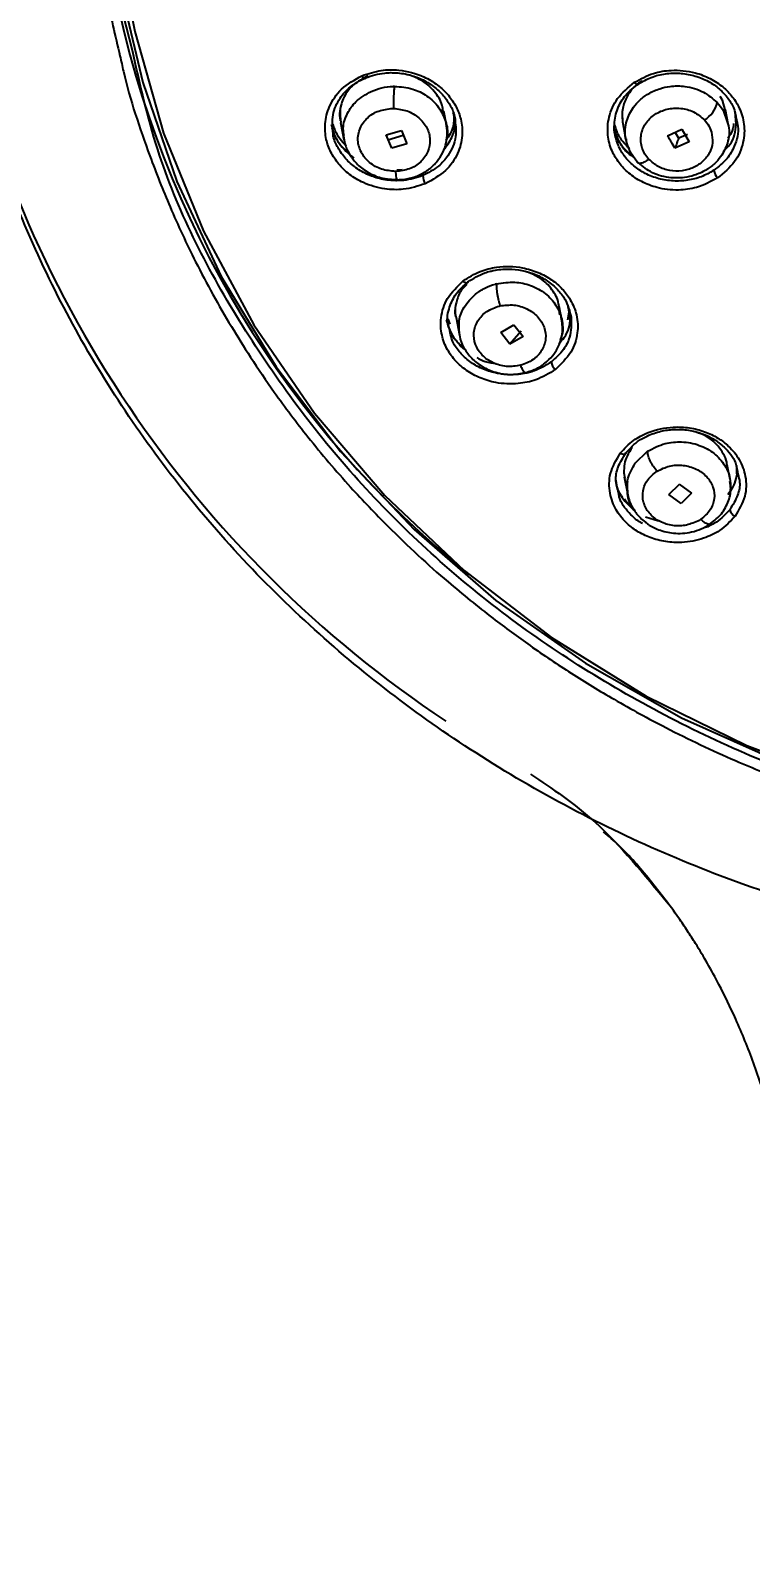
# Model space of a CAD drawing. Header units: millimetres. Extents: x 14183 to 14777, y -4239 to -3399.
# Drawn here: x 14396.31 to 14401.88, y -3756.22 to -3744.43 of the extents above; entities that cross this region are included whole.
import ezdxf

# ---------------------------------------------------------------- set-up
doc = ezdxf.new("R2010")
doc.units = ezdxf.units.MM
doc.header["$LTSCALE"] = 0.1
doc.layers.get('0').update_dxf_attribs({"lineweight": 15})
doc.layers.add('DIM', color=3, linetype='Continuous', lineweight=9)
doc.styles.add('ARIAL', font='arial.ttf')
doc.dimstyles.new('사본 ISO-25', dxfattribs={"dimtxt": 4, "dimasz": 3.5, "dimexe": 0.5, "dimexo": 0.625, "dimgap": 1.5, "dimtad": 1, "dimtih": 1, "dimtoh": 1, "dimdec": 1, "dimlfac": 4, "dimdsep": 46, "dimtxsty": 'ARIAL', "dimcen": 0, "dimclrd": 3, "dimclre": 3, "dimclrt": 3, "dimadec": 1, "dimazin": 0, "dimtfac": 1, "dimtdec": 1, "dimtmove": 0, "dimatfit": 3, "dimfxl": 1.25, "dimtfill": 1, "dimarcsym": 0})

# ---------------------------------------------------------------- blocks, each defined once
blk = doc.blocks.new('*D59')
at = {"layer": 'Defpoints', "color": 0, "transparency": 16777216}
for p in [(14392.195, -3643.287), (14495.735, -4145.343), (14510.029, -4145.343)]:
    blk.add_point(p, dxfattribs=at)
at = {"layer": 'DIM', "color": 3, "lineweight": -2, "transparency": 16777216}
for p, q in [((14392.82, -3643.287), (14510.529, -3643.287)), ((14510.029, -3646.787), (14510.029, -3891.374)), ((14510.029, -4141.843), (14510.029, -3899.618)), ((14496.36, -4145.343), (14510.529, -4145.343))]:
    blk.add_line(p, q, dxfattribs=at)
at = {"layer": 'DIM', "color": 3, "transparency": 16777216}
for points in [[(14509.446, -3646.787), (14510.612, -3646.787), (14510.029, -3643.287)], [(14509.446, -4141.843), (14510.612, -4141.843), (14510.029, -4145.343)]]:
    blk.add_solid(points, dxfattribs=at)
at = {"layer": 'DIM', "color": 3, "transparency": 16777216, "insert": (14510.029, -3895.496), "char_height": 4, "attachment_point": 5, "style": 'ARIAL', "bg_fill": 3, "box_fill_scale": 1.1, "bg_fill_color": 256, "bg_fill_true_color": 13158600, "bg_fill_transparency": 0}
blk.add_mtext('(2280)', dxfattribs=at)

msp = doc.modelspace()

# ---------------------------------------------------------------- linework, layer by layer
at = {"linetype": 'Continuous', "lineweight": 25}
for p, q in [((14397.097, -3744.579), (14397.004, -3744.219)), ((14399.123, -3744.857), (14399.113, -3744.857)), ((14401.62, -3744.982), (14401.645, -3745.012)), ((14401.66, -3744.965), (14401.644, -3744.935)), ((14401.681, -3745.039), (14401.66, -3744.965)), ((14399.525, -3745.155), (14399.505, -3745.05)), ((14400.889, -3745.119), (14400.887, -3745.104)), ((14401.645, -3745.012), (14401.665, -3745.042)), ((14401.665, -3745.042), (14401.696, -3745.131)), ((14401.705, -3745.147), (14401.684, -3745.038)), ((14398.706, -3745.136), (14398.733, -3745.27)), ((14399.059, -3745.231), (14399.177, -3745.197)), ((14399.102, -3745.336), (14399.059, -3745.231)), ((14399.072, -3745.27), (14399.192, -3745.234)), ((14399.177, -3745.197), (14399.22, -3745.301)), ((14400.889, -3745.144), (14400.914, -3745.273)), ((14401.236, -3745.239), (14401.347, -3745.189)), ((14401.323, -3745.259), (14401.295, -3745.212)), ((14401.39, -3745.228), (14401.322, -3745.258)), ((14401.347, -3745.189), (14401.404, -3745.286)), ((14399.22, -3745.301), (14399.102, -3745.336)), ((14401.404, -3745.285), (14401.293, -3745.336)), ((14401.293, -3745.335), (14401.293, -3745.336)), ((14398.802, -3745.402), (14398.791, -3745.395)), ((14400.999, -3745.437), (14400.954, -3745.377)), ((14399.184, -3745.502), (14399.142, -3745.506)), ((14399.913, -3746.383), (14399.904, -3746.385)), ((14399.555, -3746.694), (14399.54, -3746.653)), ((14399.6, -3746.644), (14399.626, -3746.78)), ((14400.396, -3746.585), (14400.399, -3746.624)), ((14400.419, -3746.664), (14400.398, -3746.556)), ((14400.473, -3746.6), (14400.462, -3746.661)), ((14399.945, -3746.76), (14400.048, -3746.7)), ((14400.017, -3746.849), (14399.945, -3746.76)), ((14400.103, -3746.75), (14400.017, -3746.849)), ((14400.048, -3746.7), (14400.12, -3746.79)), ((14400.12, -3746.789), (14400.017, -3746.85)), ((14400.986, -3747.769), (14401.082, -3747.677)), ((14401.72, -3747.895), (14401.698, -3747.783)), ((14401.773, -3747.851), (14401.772, -3747.787)), ((14400.898, -3747.844), (14400.905, -3747.884)), ((14400.901, -3747.876), (14400.928, -3748.014)), ((14401.246, -3748.012), (14401.327, -3747.931)), ((14401.326, -3747.932), (14401.422, -3748)), ((14401.341, -3748.081), (14401.246, -3748.012)), ((14401.422, -3748), (14401.341, -3748.081)), ((14401.065, -3748.185), (14401.167, -3748.215))]:
    msp.add_line(p, q, dxfattribs=at)
at = {"linetype": 'Continuous', "lineweight": 25, "flags": 128}
for points in [[(14397.032, -3744.223), (14397.177, -3744.827), (14397.44, -3745.592), (14397.784, -3746.327), (14398.208, -3747.024), (14398.707, -3747.678), (14399.275, -3748.282), (14399.908, -3748.83), (14400.6, -3749.316), (14401.343, -3749.737), (14402.131, -3750.088), (14402.956, -3750.365), (14403.81, -3750.567), (14404.685, -3750.69), (14405.572, -3750.735), (14406.463, -3750.7), (14407.35, -3750.586), (14408.223, -3750.393), (14409.075, -3750.125), (14409.896, -3749.783)], [(14397.076, -3744.239), (14397.116, -3744.432), (14397.338, -3745.218), (14397.646, -3745.977), (14398.036, -3746.701), (14398.506, -3747.384), (14399.05, -3748.018), (14399.663, -3748.598), (14400.338, -3749.116), (14401.07, -3749.569), (14401.85, -3749.952), (14402.671, -3750.26), (14403.526, -3750.492), (14404.404, -3750.643), (14405.299, -3750.714), (14406.2, -3750.704)], [(14398.899, -3744.791), (14398.898, -3744.795), (14398.896, -3744.798), (14398.893, -3744.798), (14398.89, -3744.797), (14398.886, -3744.794), (14398.881, -3744.789), (14398.877, -3744.783), (14398.872, -3744.775)], [(14400.979, -3744.826), (14400.985, -3744.832), (14400.991, -3744.838), (14400.997, -3744.842), (14401.001, -3744.844), (14401.006, -3744.845), (14401.009, -3744.844), (14401.011, -3744.841), (14401.011, -3744.837)], [(14399.692, -3746.368), (14399.69, -3746.372), (14399.688, -3746.376), (14399.684, -3746.377), (14399.68, -3746.377), (14399.674, -3746.375), (14399.668, -3746.372), (14399.661, -3746.367), (14399.654, -3746.361)], [(14400.914, -3747.689), (14400.913, -3747.694), (14400.91, -3747.698), (14400.906, -3747.7), (14400.901, -3747.701), (14400.894, -3747.701), (14400.886, -3747.7), (14400.878, -3747.697), (14400.87, -3747.693)]]:
    msp.add_lwpolyline(points, dxfattribs=at)
at = {"linetype": 'Continuous', "lineweight": 25}
for centre, radius, start, end in [((14404.421, -3742.371), 8.869, 191.5265, 236.4592), ((14404.565, -3742.588), 7.757, 191.3905, 231.152), ((14401.418, -3744.937), 0.207, 299.9383, 347.4794), ((14399.467, -3745.543), 0.124, 181.6172, 212.6172), ((14401.703, -3745.489), 0.11, 189.1418, 223.8774), ((14400.427, -3746.975), 0.0913, 187.2357, 229.559), ((14401.788, -3748.113), 0.0725, 193.0642, 246.1078)]:
    msp.add_arc(centre, radius, start, end, dxfattribs=at)
for points, knots in [([(14405.536, -3751.664), (14405.085, -3751.648), (14404.174, -3751.616), (14402.728, -3751.339), (14401.219, -3750.837), (14399.738, -3750.054), (14398.421, -3749.043), (14397.327, -3747.849), (14396.469, -3746.484), (14395.91, -3745.073), (14395.618, -3743.648), (14395.566, -3742.315), (14395.714, -3741.02), (14396.063, -3739.693), (14396.676, -3738.3), (14397.594, -3736.922), (14398.759, -3735.684), (14400.115, -3734.643), (14401.65, -3733.808), (14403.224, -3733.249), (14404.805, -3732.916), (14405.819, -3732.876), (14406.332, -3732.856)], [0, 0, 0, 0, 0.041768, 0.084276, 0.137195, 0.191649, 0.244568, 0.299021, 0.351941, 0.406395, 0.452689, 0.499999, 0.541767, 0.584275, 0.637195, 0.691649, 0.744569, 0.799023, 0.851943, 0.906397, 0.952691, 1, 1, 1, 1]), ([(14396.782, -3742.488), (14396.779, -3742.686), (14396.77, -3743.1), (14396.818, -3743.656), (14396.892, -3744.17), (14396.963, -3744.466), (14397, -3744.621)], [0, 0, 0, 0, 0.276036, 0.575855, 0.777529, 1, 1, 1, 1]), ([(14397, -3744.621), (14397.009, -3744.661), (14397.066, -3744.924), (14397.197, -3745.314), (14397.389, -3745.804), (14397.596, -3746.245), (14397.808, -3746.63), (14398.017, -3746.963), (14398.211, -3747.25), (14398.466, -3747.588), (14398.76, -3747.934), (14399.048, -3748.236), (14399.301, -3748.479), (14399.57, -3748.718), (14399.859, -3748.951), (14400.178, -3749.186), (14400.49, -3749.395), (14400.84, -3749.608), (14401.261, -3749.838), (14401.713, -3750.052), (14402.126, -3750.219), (14402.414, -3750.323), (14402.697, -3750.417), (14403.02, -3750.512), (14403.419, -3750.612), (14403.81, -3750.693), (14404.07, -3750.734), (14404.198, -3750.754)], [0, 0, 0, 0, 0.012754, 0.08379, 0.127677, 0.17588, 0.234617, 0.263195, 0.2967, 0.340883, 0.392561, 0.434717, 0.467046, 0.498266, 0.542804, 0.57819, 0.616042, 0.654185, 0.698929, 0.756921, 0.800012, 0.828197, 0.845414, 0.88589, 0.925146, 0.963182, 1, 1, 1, 1]), ([(14404.208, -3750.671), (14403.685, -3750.57), (14402.64, -3750.368), (14401.19, -3749.751), (14399.887, -3748.925), (14398.771, -3747.893), (14397.892, -3746.69), (14397.319, -3745.57), (14397.154, -3744.836), (14397.097, -3744.579)], [0, 0, 0, 0, 0.152878, 0.305756, 0.458634, 0.611512, 0.76439, 0.917269, 1, 1, 1, 1]), ([(14398.872, -3744.775), (14398.921, -3744.759), (14399.012, -3744.728), (14399.179, -3744.727), (14399.331, -3744.767), (14399.458, -3744.843), (14399.543, -3744.923), (14399.604, -3745.013), (14399.643, -3745.119), (14399.654, -3745.243), (14399.618, -3745.383), (14399.524, -3745.521), (14399.418, -3745.579), (14399.362, -3745.61)], [0, 0, 0, 0, 0.095996, 0.177913, 0.298894, 0.374666, 0.447729, 0.518075, 0.585697, 0.672417, 0.770398, 0.879589, 1, 1, 1, 1]), ([(14398.899, -3744.791), (14398.948, -3744.775), (14399.011, -3744.755), (14399.087, -3744.751), (14399.15, -3744.752), (14399.232, -3744.763), (14399.337, -3744.8), (14399.428, -3744.855), (14399.506, -3744.927), (14399.559, -3745.009), (14399.591, -3745.076), (14399.592, -3745.115), (14399.592, -3745.123)], [0, 0, 0, 0, 0.1736846, 0.2253356, 0.2533051, 0.3817721, 0.4955181, 0.6187851, 0.7386891, 0.8554097, 0.9691422, 1, 1, 1, 1]), ([(14399.499, -3745.051), (14399.498, -3745.035), (14399.492, -3744.98), (14399.434, -3744.892), (14399.342, -3744.808), (14399.264, -3744.78), (14399.23, -3744.767)], [0, 0, 0, 0, 0.121426, 0.432177, 0.755237, 1, 1, 1, 1]), ([(14400.979, -3744.826), (14401.027, -3744.8), (14401.114, -3744.752), (14401.279, -3744.726), (14401.432, -3744.741), (14401.567, -3744.793), (14401.665, -3744.858), (14401.741, -3744.936), (14401.8, -3745.033), (14401.835, -3745.153), (14401.827, -3745.297), (14401.763, -3745.449), (14401.671, -3745.526), (14401.623, -3745.565)], [0, 0, 0, 0, 0.102023, 0.186083, 0.299703, 0.37664, 0.449874, 0.519398, 0.585207, 0.673032, 0.771459, 0.880443, 1, 1, 1, 1]), ([(14401.011, -3744.837), (14401.043, -3744.819), (14401.108, -3744.783), (14401.217, -3744.757), (14401.329, -3744.752), (14401.438, -3744.77), (14401.541, -3744.809), (14401.629, -3744.867), (14401.698, -3744.938), (14401.752, -3745.019), (14401.762, -3745.079), (14401.767, -3745.109)], [0, 0, 0, 0, 0.117601, 0.235212, 0.345299, 0.458551, 0.572294, 0.682727, 0.789932, 0.894004, 1, 1, 1, 1]), ([(14399.362, -3745.61), (14399.306, -3745.628), (14399.206, -3745.66), (14399.038, -3745.654), (14398.894, -3745.613), (14398.774, -3745.542), (14398.689, -3745.46), (14398.628, -3745.367), (14398.59, -3745.262), (14398.581, -3745.14), (14398.616, -3745.004), (14398.709, -3744.866), (14398.815, -3744.806), (14398.872, -3744.775)], [0, 0, 0, 0, 0.108634, 0.194831, 0.299323, 0.375934, 0.450142, 0.520765, 0.591343, 0.67352, 0.769042, 0.877862, 1, 1, 1, 1]), ([(14398.649, -3745.222), (14398.645, -3745.173), (14398.636, -3745.077), (14398.693, -3744.952), (14398.78, -3744.853), (14398.858, -3744.812), (14398.899, -3744.791)], [0, 0, 0, 0, 0.276185, 0.538934, 0.757829, 1, 1, 1, 1]), ([(14398.919, -3744.775), (14398.879, -3744.797), (14398.806, -3744.835), (14398.734, -3744.928), (14398.696, -3745.03), (14398.704, -3745.103), (14398.708, -3745.137)], [0, 0, 0, 0, 0.283951, 0.510351, 0.769926, 1, 1, 1, 1]), ([(14399.123, -3744.857), (14399.121, -3744.865), (14399.12, -3744.879), (14399.118, -3744.907), (14399.117, -3744.931), (14399.116, -3744.957), (14399.115, -3744.991), (14399.116, -3745.013), (14399.116, -3745.028)], [0, 0, 0, 0, 0.243271, 0.373729, 0.506244, 0.637838, 0.765651, 1, 1, 1, 1]), ([(14399.123, -3744.857), (14399.171, -3744.861), (14399.261, -3744.868), (14399.38, -3744.929), (14399.472, -3745.016), (14399.522, -3745.125), (14399.54, -3745.207), (14399.529, -3745.247), (14399.528, -3745.249)], [0, 0, 0, 0, 0.213751, 0.399123, 0.59981, 0.79515, 0.988248, 1, 1, 1, 1]), ([(14401.623, -3745.565), (14401.571, -3745.593), (14401.477, -3745.643), (14401.312, -3745.665), (14401.165, -3745.648), (14401.035, -3745.598), (14400.935, -3745.532), (14400.857, -3745.45), (14400.799, -3745.351), (14400.767, -3745.23), (14400.777, -3745.089), (14400.841, -3744.94), (14400.932, -3744.865), (14400.979, -3744.826)], [0, 0, 0, 0, 0.110986, 0.197885, 0.298778, 0.376333, 0.45122, 0.522122, 0.59299, 0.678569, 0.774938, 0.882072, 1, 1, 1, 1]), ([(14400.831, -3745.236), (14400.831, -3745.235), (14400.822, -3745.207), (14400.822, -3745.135), (14400.844, -3745.028), (14400.908, -3744.918), (14400.976, -3744.864), (14401.011, -3744.837)], [0, 0, 0, 0, 0.00507, 0.192445, 0.465411, 0.726247, 1, 1, 1, 1]), ([(14401.036, -3744.818), (14401.02, -3744.828), (14400.969, -3744.86), (14400.916, -3744.939), (14400.879, -3745.041), (14400.886, -3745.11), (14400.89, -3745.145)], [0, 0, 0, 0, 0.1403947, 0.4495115, 0.719199, 1, 1, 1, 1]), ([(14400.954, -3745.377), (14400.936, -3745.337), (14400.9, -3745.256), (14400.912, -3745.128), (14400.96, -3745.029), (14401.021, -3744.96), (14401.09, -3744.91), (14401.17, -3744.874), (14401.266, -3744.852), (14401.383, -3744.853), (14401.516, -3744.892), (14401.586, -3744.953), (14401.62, -3744.982)], [0, 0, 0, 0, 0.121465, 0.248878, 0.358769, 0.425386, 0.499658, 0.583856, 0.653834, 0.750779, 0.880329, 1, 1, 1, 1]), ([(14398.734, -3745.24), (14398.731, -3745.221), (14398.721, -3745.161), (14398.754, -3745.067), (14398.825, -3744.964), (14398.901, -3744.92), (14398.943, -3744.896)], [0, 0, 0, 0, 0.1361165, 0.4299654, 0.6848747, 1, 1, 1, 1]), ([(14398.707, -3745.124), (14398.705, -3745.112), (14398.697, -3745.073), (14398.705, -3745.035), (14398.71, -3745.009)], [0, 0, 0, 0, 0.311093, 1, 1, 1, 1]), ([(14399.132, -3745.515), (14399.095, -3745.511), (14399.022, -3745.505), (14398.927, -3745.45), (14398.861, -3745.37), (14398.834, -3745.275), (14398.851, -3745.179), (14398.909, -3745.098), (14398.999, -3745.04), (14399.073, -3745.032), (14399.109, -3745.028)], [0, 0, 0, 0, 0.126075, 0.250713, 0.374166, 0.497369, 0.621398, 0.746857, 0.873516, 1, 1, 1, 1]), ([(14399.109, -3745.028), (14399.11, -3745.028), (14399.112, -3745.028), (14399.115, -3745.028), (14399.116, -3745.028)], [0, 0, 0, 0, 0.500272, 1, 1, 1, 1]), ([(14399.116, -3745.028), (14399.152, -3745.032), (14399.223, -3745.04), (14399.316, -3745.096), (14399.38, -3745.175), (14399.405, -3745.269), (14399.388, -3745.363), (14399.332, -3745.444), (14399.242, -3745.502), (14399.169, -3745.51), (14399.132, -3745.515)], [0, 0, 0, 0, 0.125218, 0.248566, 0.372043, 0.495668, 0.618933, 0.743085, 0.870615, 1, 1, 1, 1]), ([(14399.504, -3745.348), (14399.527, -3745.317), (14399.583, -3745.243), (14399.603, -3745.134), (14399.581, -3745.07), (14399.577, -3745.058)], [0, 0, 0, 0, 0.3685836, 0.8809624, 1, 1, 1, 1]), ([(14399.581, -3745.072), (14399.583, -3745.104), (14399.586, -3745.178), (14399.544, -3745.241), (14399.52, -3745.276)], [0, 0, 0, 0, 0.43848, 1, 1, 1, 1]), ([(14401.092, -3745.421), (14401.081, -3745.408), (14401.059, -3745.382), (14401.039, -3745.336), (14401.028, -3745.288), (14401.029, -3745.239), (14401.041, -3745.191), (14401.071, -3745.132), (14401.132, -3745.07), (14401.231, -3745.028), (14401.338, -3745.022), (14401.443, -3745.049), (14401.495, -3745.094), (14401.521, -3745.116)], [0, 0, 0, 0, 0.063447, 0.126894, 0.190419, 0.25409, 0.317953, 0.382022, 0.509878, 0.633989, 0.754188, 0.875086, 1, 1, 1, 1]), ([(14401.521, -3745.116), (14401.533, -3745.131), (14401.558, -3745.16), (14401.57, -3745.194), (14401.576, -3745.212)], [0, 0, 0, 0, 0.499962, 1, 1, 1, 1]), ([(14401.767, -3745.109), (14401.772, -3745.128), (14401.793, -3745.198), (14401.764, -3745.307), (14401.698, -3745.425), (14401.63, -3745.477), (14401.594, -3745.506)], [0, 0, 0, 0, 0.126, 0.474808, 0.711665, 1, 1, 1, 1]), ([(14401.667, -3745.36), (14401.681, -3745.347), (14401.736, -3745.297), (14401.775, -3745.183), (14401.762, -3745.089), (14401.756, -3745.047)], [0, 0, 0, 0, 0.158344, 0.630978, 1, 1, 1, 1]), ([(14398.635, -3745.151), (14398.64, -3745.174), (14398.652, -3745.224), (14398.702, -3745.319), (14398.767, -3745.376), (14398.809, -3745.413)], [0, 0, 0, 0, 0.229276, 0.505864, 1, 1, 1, 1]), ([(14398.775, -3745.38), (14398.754, -3745.361), (14398.707, -3745.318), (14398.662, -3745.247), (14398.648, -3745.197), (14398.642, -3745.177)], [0, 0, 0, 0, 0.328055, 0.724026, 1, 1, 1, 1]), ([(14399.343, -3745.547), (14399.295, -3745.562), (14399.232, -3745.583), (14399.157, -3745.586), (14399.094, -3745.586), (14399.011, -3745.575), (14398.905, -3745.537), (14398.812, -3745.481), (14398.733, -3745.408), (14398.681, -3745.323), (14398.649, -3745.259), (14398.649, -3745.225), (14398.649, -3745.222)], [0, 0, 0, 0, 0.1734337, 0.2248964, 0.2526405, 0.3843873, 0.5006524, 0.6272297, 0.7503829, 0.870304, 0.9872012, 1, 1, 1, 1]), ([(14398.748, -3745.318), (14398.732, -3745.3), (14398.697, -3745.261), (14398.664, -3745.203), (14398.653, -3745.163), (14398.65, -3745.149)], [0, 0, 0, 0, 0.345647, 0.785171, 1, 1, 1, 1]), ([(14399.135, -3745.579), (14399.167, -3745.577), (14399.23, -3745.574), (14399.318, -3745.544), (14399.394, -3745.498), (14399.455, -3745.439), (14399.499, -3745.37), (14399.526, -3745.295), (14399.535, -3745.218), (14399.527, -3745.168), (14399.523, -3745.143)], [0, 0, 0, 0, 0.137663, 0.27267, 0.403467, 0.529648, 0.65207, 0.771315, 0.88745, 1, 1, 1, 1]), ([(14399.592, -3745.123), (14399.597, -3745.164), (14399.608, -3745.259), (14399.552, -3745.382), (14399.462, -3745.485), (14399.385, -3745.525), (14399.343, -3745.547)], [0, 0, 0, 0, 0.236692, 0.542129, 0.746035, 1, 1, 1, 1]), ([(14400.82, -3745.167), (14400.824, -3745.187), (14400.833, -3745.234), (14400.871, -3745.303), (14400.916, -3745.368), (14400.959, -3745.395), (14400.976, -3745.406)], [0, 0, 0, 0, 0.2119148, 0.512473, 0.8101172, 1, 1, 1, 1]), ([(14400.972, -3745.4), (14400.954, -3745.387), (14400.904, -3745.35), (14400.851, -3745.275), (14400.833, -3745.214), (14400.824, -3745.186)], [0, 0, 0, 0, 0.238266, 0.657064, 1, 1, 1, 1]), ([(14400.936, -3745.333), (14400.92, -3745.317), (14400.883, -3745.279), (14400.847, -3745.219), (14400.834, -3745.175), (14400.829, -3745.158)], [0, 0, 0, 0, 0.318123, 0.737742, 1, 1, 1, 1]), ([(14401.594, -3745.506), (14401.562, -3745.524), (14401.5, -3745.56), (14401.391, -3745.586), (14401.279, -3745.592), (14401.167, -3745.574), (14401.062, -3745.534), (14400.972, -3745.474), (14400.901, -3745.4), (14400.853, -3745.319), (14400.838, -3745.262), (14400.831, -3745.236)], [0, 0, 0, 0, 0.114815, 0.229638, 0.342372, 0.457163, 0.5743, 0.688068, 0.798561, 0.905878, 1, 1, 1, 1]), ([(14401.696, -3745.131), (14401.7, -3745.141), (14401.721, -3745.194), (14401.706, -3745.292), (14401.659, -3745.39), (14401.598, -3745.459), (14401.53, -3745.509), (14401.45, -3745.545), (14401.353, -3745.567), (14401.235, -3745.566), (14401.101, -3745.526), (14401.032, -3745.466), (14400.999, -3745.437)], [0, 0, 0, 0, 0.03559, 0.175415, 0.296133, 0.369268, 0.450782, 0.543727, 0.616773, 0.729979, 0.871116, 1, 1, 1, 1]), ([(14401.576, -3745.212), (14401.58, -3745.239), (14401.589, -3745.293), (14401.564, -3745.372), (14401.513, -3745.439), (14401.439, -3745.488), (14401.348, -3745.514), (14401.252, -3745.512), (14401.16, -3745.481), (14401.114, -3745.441), (14401.092, -3745.421)], [0, 0, 0, 0, 0.125392, 0.247118, 0.36741, 0.489931, 0.617011, 0.745334, 0.872976, 1, 1, 1, 1]), ([(14401.293, -3745.336), (14401.284, -3745.32), (14401.274, -3745.303), (14401.262, -3745.283), (14401.252, -3745.266), (14401.243, -3745.25), (14401.236, -3745.239)], [0, 0, 0, 0, 0.495209, 0.513126, 0.64433, 1, 1, 1, 1]), ([(14401.747, -3745.143), (14401.744, -3745.17), (14401.74, -3745.212), (14401.711, -3745.245), (14401.701, -3745.257)], [0, 0, 0, 0, 0.631611, 1, 1, 1, 1]), ([(14398.73, -3745.241), (14398.732, -3745.261), (14398.739, -3745.308), (14398.771, -3745.381), (14398.828, -3745.457), (14398.913, -3745.523), (14399.023, -3745.572), (14399.106, -3745.576), (14399.149, -3745.579)], [0, 0, 0, 0, 0.103597, 0.24881, 0.410944, 0.590047, 0.786345, 1, 1, 1, 1]), ([(14400.915, -3745.262), (14400.916, -3745.271), (14400.917, -3745.299), (14400.93, -3745.324), (14400.939, -3745.34)], [0, 0, 0, 0, 0.339258, 1, 1, 1, 1]), ([(14401.322, -3745.258), (14401.32, -3745.265), (14401.315, -3745.277), (14401.31, -3745.29), (14401.303, -3745.309), (14401.298, -3745.323), (14401.293, -3745.335)], [0, 0, 0, 0, 0.250008, 0.470468, 0.500002, 1, 1, 1, 1]), ([(14401.092, -3745.421), (14401.081, -3745.428), (14401.058, -3745.443), (14401.028, -3745.453), (14401.006, -3745.453), (14401.002, -3745.442), (14400.999, -3745.437)], [0, 0, 0, 0, 0.233277, 0.488311, 0.749782, 1, 1, 1, 1]), ([(14399.132, -3745.515), (14399.133, -3745.527), (14399.135, -3745.552), (14399.139, -3745.576), (14399.142, -3745.578), (14399.143, -3745.578)], [0, 0, 0, 0, 0.326726, 0.685903, 1, 1, 1, 1]), ([(14399.654, -3746.361), (14399.697, -3746.334), (14399.775, -3746.284), (14399.934, -3746.245), (14400.091, -3746.248), (14400.235, -3746.291), (14400.34, -3746.348), (14400.424, -3746.42), (14400.493, -3746.512), (14400.54, -3746.628), (14400.546, -3746.769), (14400.497, -3746.922), (14400.412, -3747.003), (14400.368, -3747.045)], [0, 0, 0, 0, 0.095996, 0.177913, 0.298894, 0.374666, 0.447729, 0.518075, 0.585697, 0.672417, 0.770398, 0.879589, 1, 1, 1, 1]), ([(14399.692, -3746.368), (14399.733, -3746.342), (14399.788, -3746.308), (14399.859, -3746.287), (14399.919, -3746.273), (14400.001, -3746.266), (14400.112, -3746.277), (14400.215, -3746.308), (14400.31, -3746.359), (14400.387, -3746.425), (14400.459, -3746.517), (14400.478, -3746.594), (14400.491, -3746.642)], [0, 0, 0, 0, 0.150403, 0.195131, 0.219351, 0.330598, 0.429097, 0.535841, 0.639672, 0.740747, 0.839234, 1, 1, 1, 1]), ([(14400.394, -3746.556), (14400.394, -3746.55), (14400.393, -3746.505), (14400.345, -3746.426), (14400.263, -3746.338), (14400.187, -3746.307), (14400.153, -3746.293)], [0, 0, 0, 0, 0.0562327, 0.3903611, 0.7257347, 1, 1, 1, 1]), ([(14400.368, -3747.045), (14400.32, -3747.075), (14400.233, -3747.128), (14400.071, -3747.161), (14399.921, -3747.155), (14399.786, -3747.114), (14399.68, -3747.056), (14399.594, -3746.982), (14399.527, -3746.89), (14399.483, -3746.775), (14399.477, -3746.638), (14399.525, -3746.485), (14399.61, -3746.404), (14399.654, -3746.361)], [0, 0, 0, 0, 0.1086335, 0.1948311, 0.2993225, 0.3759343, 0.4501422, 0.5207652, 0.5913431, 0.6735203, 0.7690425, 0.8778622, 1, 1, 1, 1]), ([(14399.548, -3746.732), (14399.543, -3746.718), (14399.524, -3746.663), (14399.545, -3746.566), (14399.596, -3746.453), (14399.659, -3746.397), (14399.692, -3746.368)], [0, 0, 0, 0, 0.104057, 0.41816, 0.700827, 1, 1, 1, 1]), ([(14399.684, -3746.388), (14399.668, -3746.403), (14399.627, -3746.442), (14399.599, -3746.53), (14399.586, -3746.605), (14399.601, -3746.645), (14399.602, -3746.648)], [0, 0, 0, 0, 0.2192441, 0.5660182, 0.9636044, 1, 1, 1, 1]), ([(14399.913, -3746.383), (14399.912, -3746.392), (14399.911, -3746.406), (14399.914, -3746.435), (14399.917, -3746.459), (14399.922, -3746.485), (14399.93, -3746.517), (14399.936, -3746.539), (14399.941, -3746.553)], [0, 0, 0, 0, 0.2432711, 0.373729, 0.5062443, 0.6378379, 0.765651, 1, 1, 1, 1]), ([(14399.913, -3746.383), (14399.96, -3746.376), (14400.049, -3746.362), (14400.183, -3746.392), (14400.295, -3746.454), (14400.379, -3746.546), (14400.423, -3746.657), (14400.431, -3746.752), (14400.41, -3746.802), (14400.405, -3746.815)], [0, 0, 0, 0, 0.1695294, 0.3165479, 0.4757147, 0.63064, 0.783791, 0.9453118, 1, 1, 1, 1]), ([(14399.627, -3746.772), (14399.624, -3746.736), (14399.617, -3746.665), (14399.659, -3746.553), (14399.719, -3746.494), (14399.751, -3746.462)], [0, 0, 0, 0, 0.308879, 0.625527, 1, 1, 1, 1]), ([(14399.599, -3746.637), (14399.598, -3746.636), (14399.588, -3746.604), (14399.595, -3746.572), (14399.601, -3746.54)], [0, 0, 0, 0, 0.018051, 1, 1, 1, 1]), ([(14400.099, -3747.013), (14400.062, -3747.018), (14399.99, -3747.029), (14399.883, -3746.998), (14399.797, -3746.938), (14399.743, -3746.853), (14399.731, -3746.758), (14399.763, -3746.667), (14399.833, -3746.591), (14399.9, -3746.567), (14399.934, -3746.555)], [0, 0, 0, 0, 0.126075, 0.250713, 0.374166, 0.497369, 0.621398, 0.746857, 0.873516, 1, 1, 1, 1]), ([(14399.934, -3746.555), (14399.935, -3746.555), (14399.937, -3746.554), (14399.94, -3746.554), (14399.941, -3746.553)], [0, 0, 0, 0, 0.500272, 1, 1, 1, 1]), ([(14399.941, -3746.553), (14399.976, -3746.549), (14400.047, -3746.54), (14400.152, -3746.572), (14400.236, -3746.633), (14400.288, -3746.717), (14400.299, -3746.81), (14400.269, -3746.9), (14400.2, -3746.976), (14400.133, -3747.001), (14400.099, -3747.013)], [0, 0, 0, 0, 0.125218, 0.248566, 0.372043, 0.495668, 0.618933, 0.743085, 0.870615, 1, 1, 1, 1]), ([(14400.127, -3747.072), (14400.156, -3747.063), (14400.215, -3747.046), (14400.288, -3746.999), (14400.346, -3746.943), (14400.398, -3746.865), (14400.432, -3746.763), (14400.42, -3746.681), (14400.414, -3746.643)], [0, 0, 0, 0, 0.157402, 0.306881, 0.446758, 0.576381, 0.806361, 1, 1, 1, 1]), ([(14400.491, -3746.642), (14400.491, -3746.694), (14400.491, -3746.781), (14400.432, -3746.901), (14400.371, -3746.956), (14400.337, -3746.987)], [0, 0, 0, 0, 0.400149, 0.667283, 1, 1, 1, 1]), ([(14400.394, -3746.845), (14400.409, -3746.83), (14400.463, -3746.776), (14400.492, -3746.671), (14400.473, -3746.591), (14400.467, -3746.562)], [0, 0, 0, 0, 0.206933, 0.716335, 1, 1, 1, 1]), ([(14399.665, -3746.88), (14399.657, -3746.875), (14399.613, -3746.845), (14399.56, -3746.77), (14399.539, -3746.699), (14399.527, -3746.663)], [0, 0, 0, 0, 0.100936, 0.54745, 1, 1, 1, 1]), ([(14399.529, -3746.663), (14399.529, -3746.667), (14399.532, -3746.698), (14399.555, -3746.754), (14399.6, -3746.826), (14399.643, -3746.875), (14399.673, -3746.896), (14399.678, -3746.9)], [0, 0, 0, 0, 0.041458, 0.344921, 0.64104, 0.941258, 1, 1, 1, 1]), ([(14400.337, -3746.987), (14400.295, -3747.013), (14400.242, -3747.046), (14400.171, -3747.067), (14400.111, -3747.081), (14400.028, -3747.089), (14399.916, -3747.078), (14399.81, -3747.046), (14399.714, -3746.994), (14399.637, -3746.926), (14399.571, -3746.84), (14399.556, -3746.771), (14399.548, -3746.732)], [0, 0, 0, 0, 0.152395, 0.197615, 0.221994, 0.337759, 0.43992, 0.551143, 0.659356, 0.76473, 0.867447, 1, 1, 1, 1]), ([(14399.626, -3746.772), (14399.627, -3746.778), (14399.63, -3746.813), (14399.657, -3746.875), (14399.71, -3746.953), (14399.79, -3747.02), (14399.893, -3747.068), (14400.016, -3747.091), (14400.098, -3747.076), (14400.14, -3747.068)], [0, 0, 0, 0, 0.029561, 0.163381, 0.308181, 0.463901, 0.630811, 0.809377, 1, 1, 1, 1]), ([(14399.761, -3746.953), (14399.782, -3746.965), (14399.829, -3746.99), (14399.882, -3746.996), (14399.911, -3747)], [0, 0, 0, 0, 0.45843, 1, 1, 1, 1]), ([(14400.099, -3747.013), (14400.103, -3747.024), (14400.113, -3747.048), (14400.127, -3747.068), (14400.136, -3747.074), (14400.138, -3747.068), (14400.138, -3747.068)], [0, 0, 0, 0, 0.300431, 0.6307, 0.968952, 1, 1, 1, 1]), ([(14400.87, -3747.693), (14400.902, -3747.657), (14400.962, -3747.592), (14401.103, -3747.518), (14401.255, -3747.485), (14401.405, -3747.492), (14401.523, -3747.522), (14401.626, -3747.572), (14401.719, -3747.643), (14401.799, -3747.743), (14401.847, -3747.876), (14401.845, -3748.033), (14401.788, -3748.129), (14401.758, -3748.179)], [0, 0, 0, 0, 0.095996, 0.177913, 0.298894, 0.374666, 0.447729, 0.518075, 0.585697, 0.672417, 0.770398, 0.879589, 1, 1, 1, 1]), ([(14400.914, -3747.689), (14400.946, -3747.654), (14400.988, -3747.609), (14401.05, -3747.573), (14401.104, -3747.547), (14401.179, -3747.52), (14401.288, -3747.505), (14401.397, -3747.511), (14401.503, -3747.538), (14401.597, -3747.583), (14401.691, -3747.655), (14401.765, -3747.748), (14401.776, -3747.825), (14401.78, -3747.855)], [0, 0, 0, 0, 0.136344, 0.17689, 0.198847, 0.299694, 0.388986, 0.485751, 0.579877, 0.671504, 0.760785, 0.906522, 1, 1, 1, 1]), ([(14401.694, -3747.783), (14401.694, -3747.776), (14401.694, -3747.746), (14401.668, -3747.696), (14401.616, -3747.62), (14401.538, -3747.553), (14401.463, -3747.532), (14401.437, -3747.525)], [0, 0, 0, 0, 0.062142, 0.254284, 0.442802, 0.808186, 1, 1, 1, 1]), ([(14401.758, -3748.179), (14401.721, -3748.219), (14401.654, -3748.29), (14401.508, -3748.358), (14401.363, -3748.386), (14401.221, -3748.379), (14401.102, -3748.348), (14400.997, -3748.297), (14400.906, -3748.225), (14400.829, -3748.126), (14400.782, -3747.997), (14400.782, -3747.84), (14400.84, -3747.744), (14400.87, -3747.693)], [0, 0, 0, 0, 0.108631, 0.194826, 0.299315, 0.374762, 0.450157, 0.520778, 0.591354, 0.673529, 0.769049, 0.877865, 1, 1, 1, 1]), ([(14400.851, -3747.969), (14400.845, -3747.948), (14400.829, -3747.891), (14400.85, -3747.792), (14400.892, -3747.725), (14400.914, -3747.689)], [0, 0, 0, 0, 0.224748, 0.58307, 1, 1, 1, 1]), ([(14400.962, -3747.648), (14400.948, -3747.67), (14400.921, -3747.71), (14400.9, -3747.777), (14400.898, -3747.821), (14400.898, -3747.844)], [0, 0, 0, 0, 0.364625, 0.662365, 1, 1, 1, 1]), ([(14401.082, -3747.677), (14401.126, -3747.654), (14401.207, -3747.612), (14401.35, -3747.599), (14401.483, -3747.624), (14401.601, -3747.69), (14401.686, -3747.785), (14401.729, -3747.895), (14401.722, -3747.97), (14401.718, -3748.003)], [0, 0, 0, 0, 0.160458, 0.294275, 0.44286, 0.586055, 0.728518, 0.878204, 1, 1, 1, 1]), ([(14401.155, -3747.831), (14401.145, -3747.819), (14401.13, -3747.801), (14401.113, -3747.772), (14401.101, -3747.75), (14401.092, -3747.728), (14401.083, -3747.701), (14401.083, -3747.687), (14401.082, -3747.677)], [0, 0, 0, 0, 0.239029, 0.368085, 0.5, 0.631915, 0.760971, 1, 1, 1, 1]), ([(14400.986, -3748.137), (14400.98, -3748.131), (14400.945, -3748.095), (14400.922, -3748.007), (14400.92, -3747.883), (14400.963, -3747.808), (14400.986, -3747.769)], [0, 0, 0, 0, 0.059826, 0.364888, 0.663658, 1, 1, 1, 1]), ([(14401.469, -3748.218), (14401.436, -3748.231), (14401.372, -3748.257), (14401.263, -3748.254), (14401.164, -3748.22), (14401.087, -3748.156), (14401.044, -3748.072), (14401.04, -3747.981), (14401.076, -3747.893), (14401.128, -3747.852), (14401.155, -3747.831)], [0, 0, 0, 0, 0.126117, 0.250838, 0.374368, 0.497567, 0.621469, 0.746731, 0.873258, 1, 1, 1, 1]), ([(14401.155, -3747.831), (14401.186, -3747.816), (14401.248, -3747.785), (14401.358, -3747.781), (14401.462, -3747.81), (14401.544, -3747.871), (14401.594, -3747.954), (14401.603, -3748.045), (14401.572, -3748.136), (14401.52, -3748.18), (14401.494, -3748.203)], [0, 0, 0, 0, 0.126022, 0.249648, 0.373235, 0.497219, 0.620781, 0.744457, 0.870653, 1, 1, 1, 1]), ([(14400.837, -3747.901), (14400.837, -3747.913), (14400.838, -3747.977), (14400.901, -3748.059), (14400.96, -3748.121), (14400.986, -3748.137), (14400.986, -3748.137)], [0, 0, 0, 0, 0.136065, 0.707264, 0.999729, 1, 1, 1, 1]), ([(14400.89, -3748.033), (14400.885, -3748.027), (14400.855, -3747.993), (14400.846, -3747.954), (14400.838, -3747.922)], [0, 0, 0, 0, 0.16675, 1, 1, 1, 1]), ([(14400.925, -3747.91), (14400.924, -3747.95), (14400.922, -3748.024), (14400.965, -3748.12), (14401.015, -3748.186), (14401.051, -3748.214), (14401.065, -3748.224)], [0, 0, 0, 0, 0.3282212, 0.6151417, 0.8604607, 1, 1, 1, 1]), ([(14401.556, -3748.245), (14401.587, -3748.221), (14401.65, -3748.175), (14401.706, -3748.076), (14401.731, -3747.984), (14401.721, -3747.93), (14401.718, -3747.912)], [0, 0, 0, 0, 0.2849329, 0.5720796, 0.8557308, 1, 1, 1, 1]), ([(14401.773, -3747.851), (14401.768, -3747.876), (14401.756, -3747.933), (14401.722, -3747.984), (14401.703, -3748.013)], [0, 0, 0, 0, 0.434461, 1, 1, 1, 1]), ([(14401.78, -3747.855), (14401.786, -3747.875), (14401.801, -3747.928), (14401.781, -3748.026), (14401.74, -3748.092), (14401.717, -3748.129)], [0, 0, 0, 0, 0.2122336, 0.5630528, 1, 1, 1, 1]), ([(14401.043, -3748.235), (14401.039, -3748.233), (14401.004, -3748.216), (14400.938, -3748.157), (14400.866, -3748.069), (14400.855, -3747.996), (14400.851, -3747.969)], [0, 0, 0, 0, 0.0392929, 0.3158354, 0.7453441, 1, 1, 1, 1]), ([(14400.969, -3748.117), (14400.963, -3748.113), (14400.934, -3748.094), (14400.917, -3748.069), (14400.903, -3748.048)], [0, 0, 0, 0, 0.174294, 1, 1, 1, 1]), ([(14401.717, -3748.129), (14401.685, -3748.163), (14401.644, -3748.208), (14401.582, -3748.243), (14401.551, -3748.26), (14401.531, -3748.266), (14401.518, -3748.27)], [0, 0, 0, 0, 0.582561, 0.755424, 0.848616, 1, 1, 1, 1]), ([(14401.065, -3748.224), (14401.071, -3748.23), (14401.101, -3748.255), (14401.173, -3748.289), (14401.288, -3748.317), (14401.403, -3748.309), (14401.499, -3748.279), (14401.543, -3748.252), (14401.566, -3748.237)], [0, 0, 0, 0, 0.051065, 0.225282, 0.440348, 0.697587, 0.843227, 1, 1, 1, 1]), ([(14401.494, -3748.203), (14401.49, -3748.206), (14401.482, -3748.211), (14401.473, -3748.216), (14401.469, -3748.218)], [0, 0, 0, 0, 0.500199, 1, 1, 1, 1]), ([(14401.569, -3748.233), (14401.569, -3748.235), (14401.566, -3748.243), (14401.55, -3748.243), (14401.524, -3748.231), (14401.503, -3748.212), (14401.494, -3748.203)], [0, 0, 0, 0, 0.074984, 0.393258, 0.709089, 1, 1, 1, 1]), ([(14400.175, -3750.172), (14400.344, -3750.285), (14400.717, -3750.533), (14401.055, -3750.946), (14401.24, -3751.171)], [0, 0, 0, 0, 0.454569, 1, 1, 1, 1]), ([(14402.244, -3755.466), (14402.263, -3755.103), (14402.299, -3754.435), (14402.224, -3753.721), (14402.151, -3753.304), (14402.11, -3753.109), (14402.066, -3752.931), (14402.001, -3752.694), (14401.905, -3752.402), (14401.774, -3752.081), (14401.624, -3751.772), (14401.497, -3751.55), (14401.389, -3751.382), (14401.276, -3751.215), (14401.101, -3750.989), (14400.91, -3750.764), (14400.781, -3750.652), (14400.741, -3750.617)], [0, 0, 0, 0, 0.184057, 0.338983, 0.377927, 0.414481, 0.448645, 0.480419, 0.552971, 0.625031, 0.6848, 0.759808, 0.783215, 0.80934, 0.887401, 0.965483, 1, 1, 1, 1]), ([(14402.228, -3755.466), (14402.183, -3756.057), (14402.09, -3757.277), (14401.988, -3759.127), (14401.89, -3761.018), (14401.806, -3762.912), (14401.701, -3765.756), (14401.6, -3769.514), (14401.581, -3772.642), (14401.572, -3774.187)], [0, 0, 0, 0, 0.094878, 0.195825, 0.29694, 0.398177, 0.499478, 0.752743, 1, 1, 1, 1]), ([(14402.244, -3755.466), (14402.206, -3755.984), (14402.13, -3757.023), (14402.052, -3758.573), (14401.973, -3760.128), (14401.903, -3761.684), (14401.84, -3763.242), (14401.747, -3765.842), (14401.648, -3769.49), (14401.623, -3772.621), (14401.61, -3774.187)], [0, 0, 0, 0, 0.083099, 0.166342, 0.249595, 0.332862, 0.416145, 0.499452, 0.749543, 1, 1, 1, 1])]:
    msp.add_open_spline(points, degree=3, knots=knots, dxfattribs=at)
for points in [[(14398.943, -3744.896), (14398.97, -3744.885), (14399.024, -3744.864), (14399.083, -3744.859), (14399.113, -3744.857)], [(14399.751, -3746.462), (14399.774, -3746.445), (14399.82, -3746.412), (14399.876, -3746.394), (14399.904, -3746.385)]]:
    msp.add_open_spline(points, degree=3, dxfattribs=at)

# ---------------------------------------------------------------- next in the draw order: dimensions: what is measured, and where the dimension line sits
at = {"layer": 'DIM'}
dim = msp.add_linear_dim(base=(14510.029, -4145.343), p1=(14392.195, -3643.287), p2=(14495.735, -4145.343), angle=90, text='(2280)', dimstyle='사본 ISO-25', override={"dimtad": 0}, dxfattribs=at)
dim.commit()
dim.dimension.update_dxf_attribs({"geometry": '*D59', "text_midpoint": (14510.029, -3895.496), "dimtype": 160})

doc.saveas('drawing.dxf')
